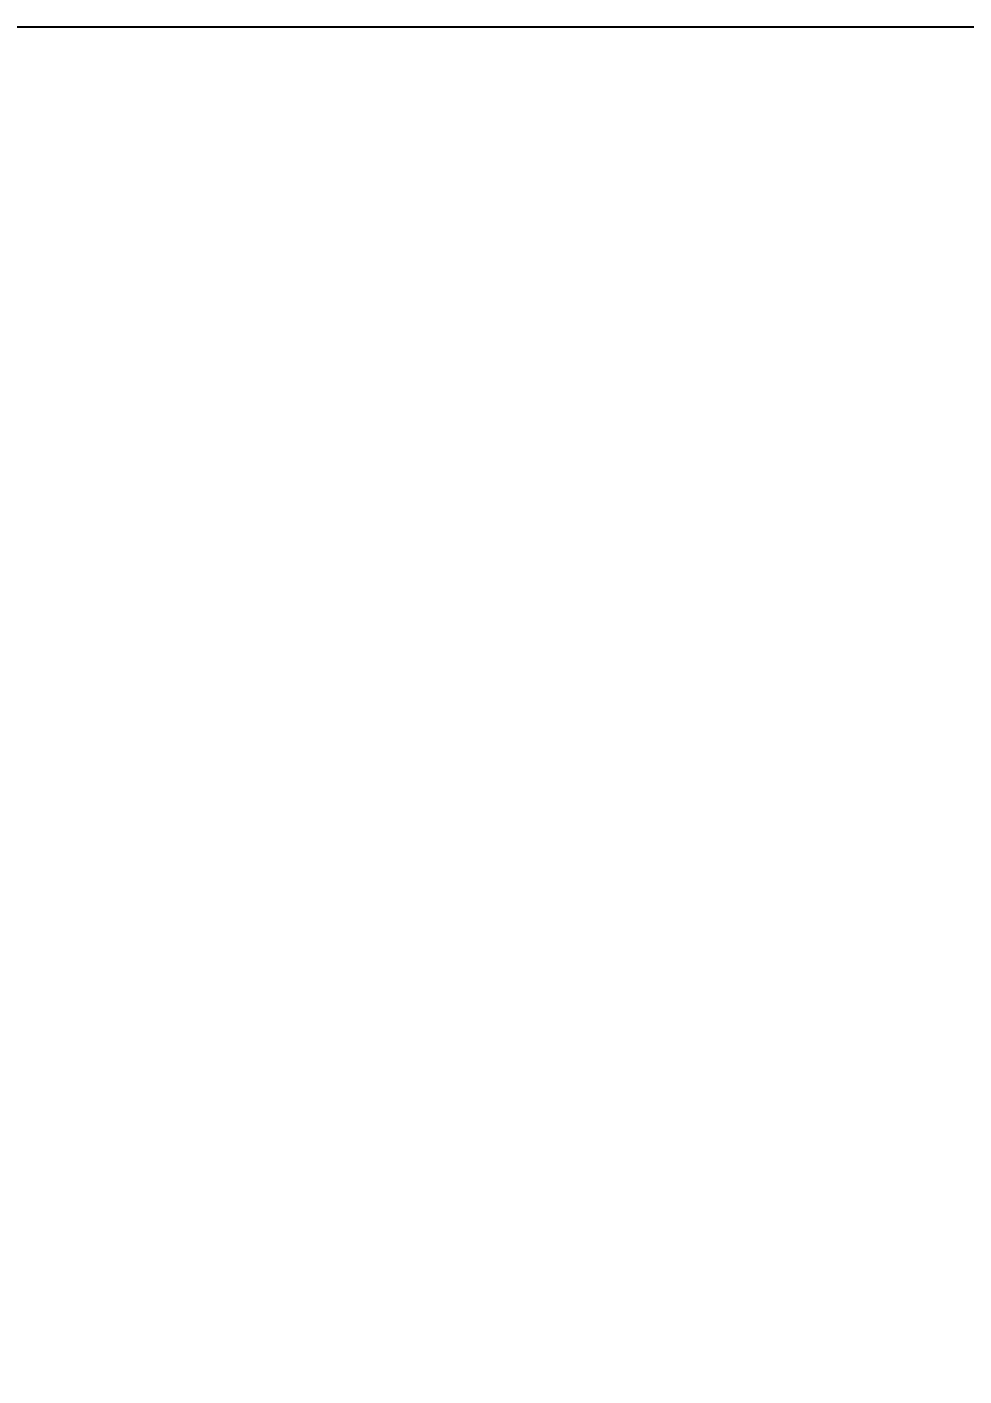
# Model space of a CAD drawing. Header units: millimetres. Extents: x -330955 to 144729, y -76510 to 25340.
# Drawn here: x 98388 to 107233, y -36528 to -23805 of the extents above; entities that cross this region are included whole.
import ezdxf
from ezdxf.enums import TextEntityAlignment as Align

# ---------------------------------------------------------------- set-up
doc = ezdxf.new("R2010")
doc.units = ezdxf.units.MM
doc.header["$LTSCALE"] = 20
doc.set_wipeout_variables(frame=1)
for name, pattern in [('ADSK_Пунктирная_п1', [0.53, 0, -0.53]), ('CENTER2', [28.575, 19.05, -3.175, 3.175, -3.175]), ('XKITLINE00', [0]), ('XKITLINE02', [4, 2, -2])]:
    doc.linetypes.add(name, pattern=pattern)
doc.layers.get('0').update_dxf_attribs({"lineweight": 0})
doc.layers.get('Defpoints').update_dxf_attribs({"color": 4})
for name, color, linetype, lineweight in [('A-WALL', 5, 'Continuous', 13), ('FP-XX-МАРКИ ПОМЕЩЕНИЙ', 250, 'Continuous', 25), ('Part', 5, 'Continuous', 0), ('S-WALL-PATT', 7, 'Continuous', 0), ('Воздуховоды', 7, 'Continuous', 18), ('Выноски', 7, 'Continuous', 15), ('Марки помещений', 7, 'Continuous', 20), ('Обобщенные модели', 7, 'Continuous', 18), ('Оси', 7, 'CENTER2', 9), ('Стены', 7, 'Continuous', 18), ('Стены ГКЛ (графика)', 7, 'Continuous', 25), ('Стены штриховка', 7, 'Continuous', 9), ('Типовые аннотации', 7, 'Continuous', 18)]:
    doc.layers.add(name, color=color, linetype=linetype, lineweight=lineweight)
doc.layers.add('Линии', color=7, linetype='Continuous', lineweight=9, true_color=0x00a600)
doc.styles.add('PDF ISOCPEUR', font='isocpeur.ttf')
pattern_1 = [(0, (12, 6), (3, 300), [3, -300]), (10, (108, 12), (-49.14, 295.96), [3, -300]), (20, (54, 78), (-99.79, 282.93), [3, -300]), (30, (120, 126), (-147.4, 261.3), [3, -300]), (40, (42, 144), (-190.54, 231.74), [3, -300]), (50, (66, 216), (-227.88, 195.13), [3, -300]), (60, (24, 270), (-258.3, 152.6), [3, -300]), (70, (120, 264), (-280.88, 105.43), [3, -300]), (80, (192, 276), (-294.92, 55.05), [3, -300]), (90, (228, 204), (-300, 3), [3, -300]), (100, (288, 198), (-295.96, -49.14), [3, -300]), (110, (288, 90), (-282.93, -99.8), [3, -300]), (120, (234, 54), (-261.3, -147.4), [3, -300]), (130, (150, 72), (-231.74, -190.54), [3, -300]), (140, (204, 126), (-195.13, -227.88), [3, -300]), (150, (150, 180), (-152.6, -258.3), [3, -300]), (160, (276, 12), (-105.43, -280.88), [3, -300])]

# ---------------------------------------------------------------- blocks, each defined once
blk = doc.blocks.new('Колонна К2')
at = {"layer": 'Part', "linetype": 'XKITLINE00', "lineweight": 0}
for p, q in [((-105, 146), (-105, 147)), ((-105, -141), (-105, 146)), ((-102, 147), (-102, 146)), ((-102, -141), (-102, 146)), ((-102, -143), (-102, 144)), ((-102, 144), (-102, 144)), ((-100, -144), (-100, 144)), ((-100, 144), (-100, 144)), ((-99, 152), (-98, 152)), ((-98, 150), (-99, 150)), ((-98, 152), (-18, 152)), ((-98, 150), (-18, 150)), ((-97, 150), (-96, 150)), ((-96, 148), (-97, 147)), ((-96, 150), (-23, 150)), ((-96, 148), (-23, 148)), ((-23, 150), (-22, 150)), ((-22, 147), (-23, 148)), ((-19, 120), (-19, 144)), ((-19, 144), (-19, 144)), ((-18, 152), (-17, 152)), ((-17, 150), (-18, 150)), ((-17, 144), (-16, 144)), ((-16, 120), (-16, 144)), ((-14, 146), (-14, 147)), ((-14, 122), (-14, 146)), ((-11, 147), (-11, 146)), ((-11, 146), (-11, 122)), ((11, 146), (11, 147)), ((11, 122), (11, 146)), ((14, 147), (14, 146)), ((14, 146), (14, 122)), ((16, 120), (16, 144)), ((16, 144), (17, 144)), ((17, 152), (18, 152)), ((18, 150), (17, 150)), ((18, 152), (98, 152)), ((18, 150), (98, 150)), ((19, 120), (19, 144)), ((19, 144), (19, 144)), ((22, 150), (23, 150)), ((23, 148), (22, 147)), ((23, 150), (96, 150)), ((23, 148), (96, 148)), ((96, 150), (97, 150)), ((97, 147), (96, 148)), ((98, 152), (99, 152)), ((99, 150), (98, 150)), ((100, -144), (100, 144)), ((100, 144), (100, 144)), ((102, 146), (102, 147)), ((102, -141), (102, 146)), ((102, -143), (102, 144)), ((102, 144), (102, 144)), ((105, 147), (105, 146)), ((105, -141), (105, 146)), ((-19, 120), (-16, 120)), ((-11, 122), (-14, 122)), ((14, 122), (11, 122)), ((19, 120), (16, 120)), ((-194, -144), (-194, -120)), ((-194, -120), (-192, -120)), ((-192, -120), (-192, -143)), ((-188, -118), (-186, -118)), ((-188, -141), (-188, -118)), ((-186, -118), (-186, -141)), ((-100, -144), (-100, -90)), ((-100, -90), (-98, -90)), ((-98, -90), (-97, -144)), ((98, -90), (97, -144)), ((100, -90), (98, -90)), ((100, -144), (100, -90)), ((188, -118), (186, -118)), ((186, -118), (186, -141)), ((188, -141), (188, -118)), ((192, -120), (192, -120)), ((192, -120), (192, -120)), ((192, -143), (192, -120)), ((192, -120), (194, -120)), ((194, -144), (194, -120)), ((-194, -144), (-194, -144)), ((-192, -143), (-191, -144)), ((-188, -142), (-188, -141)), ((-188, -147), (-187, -148)), ((-188, -150), (-106, -150)), ((-188, -150), (-188, -150)), ((-187, -148), (-107, -148)), ((-186, -141), (-186, -142)), ((-183, -145), (-182, -145)), ((-182, -148), (-183, -147)), ((-182, -145), (-109, -145)), ((-182, -148), (-109, -148)), ((-109, -145), (-108, -145)), ((-108, -147), (-109, -148)), ((-107, -148), (-106, -147)), ((-106, -150), (-106, -150)), ((-105, -142), (-105, -141)), ((-102, -141), (-103, -142)), ((-103, -144), (-102, -143)), ((-100, -144), (-100, -144)), ((-98, -143), (-97, -144)), ((-94, -147), (94, -147)), ((-94, -150), (94, -150)), ((98, -143), (97, -144)), ((100, -144), (100, -144)), ((100, -144), (100, -144)), ((103, -142), (102, -141)), ((102, -143), (103, -144)), ((105, -141), (105, -142)), ((106, -147), (107, -148)), ((106, -150), (188, -150)), ((106, -150), (106, -150)), ((107, -148), (187, -148)), ((108, -145), (109, -145)), ((109, -148), (108, -147)), ((109, -145), (182, -145)), ((109, -148), (182, -148)), ((182, -145), (183, -145)), ((183, -147), (182, -148)), ((186, -142), (186, -141)), ((187, -148), (188, -147)), ((188, -141), (188, -142)), ((188, -150), (188, -150)), ((191, -144), (192, -143)), ((194, -144), (194, -144))]:
    blk.add_line(p, q, dxfattribs=at)
at = {"layer": 'Part', "linetype": 'XKITLINE02', "lineweight": 0}
for p, q in [((-100, -140), (-100, 140)), ((100, -140), (100, 140))]:
    blk.add_line(p, q, dxfattribs=at)
at = {"layer": 'Part', "linetype": 'XKITLINE00', "lineweight": 0}
blk.add_lwpolyline([(-75, 152), (-75, 154), (75, 154), (75, 152), (-75, 152)], dxfattribs=at)
for centre, radius, start, end in [((-98, 146), 6.5, 98.1818, 171.8182), ((-96, 144), 6.51, 98.1818, 171.8182), ((-98, 146), 3.99, 98.1818, 171.8182), ((-96, 144), 4, 98.1818, 171.8182), ((-23, 144), 6.51, 8.1818, 81.8182), ((-23, 144), 4, 8.1818, 81.8182), ((-18, 146), 6.5, 8.1818, 81.8182), ((-18, 146), 3.99, 8.1818, 81.8182), ((18, 146), 6.5, 98.1818, 171.8182), ((18, 146), 3.99, 98.1818, 171.8182), ((23, 144), 6.51, 98.1818, 171.8182), ((23, 144), 4, 98.1818, 171.8182), ((96, 144), 6.51, 8.1818, 81.8182), ((96, 144), 4, 8.1818, 81.8182), ((98, 146), 6.5, 8.1818, 81.8182), ((98, 146), 3.99, 8.1818, 81.8182), ((-188, -144), 6.5, 188.1818, 261.8182), ((-188, -144), 3.99, 188.1818, 261.8182), ((-182, -141), 6.51, 188.1818, 261.8182), ((-182, -141), 4, 188.1818, 261.8182), ((-109, -141), 6.51, 278.1818, 351.8182), ((-109, -141), 4, 278.1818, 351.8182), ((-106, -144), 6.5, 278.1818, 351.8182), ((-106, -144), 3.99, 278.1818, 351.8182), ((-94, -144), 6.5, 188.1818, 261.8182), ((-94, -144), 3.99, 188.1818, 261.8182), ((94, -144), 6.5, 278.1818, 351.8182), ((94, -144), 3.99, 278.1818, 351.8182), ((106, -144), 6.5, 188.1818, 261.8182), ((109, -141), 6.51, 188.1818, 261.8182), ((106, -144), 3.99, 188.1818, 261.8182), ((109, -141), 4, 188.1818, 261.8182), ((182, -141), 6.51, 278.1818, 351.8182), ((182, -141), 4, 278.1818, 351.8182), ((188, -144), 6.5, 278.1818, 351.8182), ((188, -144), 3.99, 278.1818, 351.8182)]:
    blk.add_arc(centre, radius, start, end, dxfattribs=at)
blk = doc.blocks.new('*U243')
at = {"layer": 'S-WALL-PATT', "lineweight": 0, "true_color": 0x636466}
h = blk.add_hatch(dxfattribs=at)
h.set_pattern_fill('ANSI37', color=251, scale=20)
h.paths.add_polyline_path([(-150, 0), (0, 0), (0, 6350), (-150, 6350)])
at = {"color": 0}
blk.add_lwpolyline([(-150, 0), (0, 0), (0, 6350), (-150, 6350)], close=True, dxfattribs=at)
blk = doc.blocks.new('*U244')
at = {"layer": 'S-WALL-PATT', "lineweight": 0, "true_color": 0x636466}
h = blk.add_hatch(dxfattribs=at)
h.set_pattern_fill('ANSI37', color=251, scale=20)
h.paths.add_polyline_path([(-150, 0), (0, 0), (0, 5980), (-150, 5980)])
at = {"color": 0}
blk.add_lwpolyline([(-150, 0), (0, 0), (0, 5980), (-150, 5980)], close=True, dxfattribs=at)
blk = doc.blocks.new('*U1133')
at = {"layer": 'A-WALL', "linetype": 'Continuous', "lineweight": 18}
h = blk.add_hatch(dxfattribs=at)
h.set_pattern_fill('GENERAL_TEXTURE', color=30, scale=300, style=0, pattern_type=2)
h.set_pattern_definition(pattern_1)
h.paths.add_polyline_path([(12, 0), (12, -12), (531, -12), (531, 0)], flags=0)
at = {"layer": 'A-WALL', "color": 30, "linetype": 'Continuous'}
blk.add_line((1, -1), (347, -1), dxfattribs=at)
at = {"layer": 'A-WALL', "color": 11, "linetype": 'Continuous'}
for p, q in [((1, -14), (334, -14)), ((1, -26), (322, -26))]:
    blk.add_line(p, q, dxfattribs=at)
at = {"layer": 'A-WALL', "color": 8, "linetype": 'Continuous', "lineweight": 0}
blk.add_line((1, -76), (272, -76), dxfattribs=at)
for points in [[(1, -1), (1, -76)], [(272, -76), (347, -1)]]:
    blk.add_lwpolyline(points, dxfattribs=at)
blk = doc.blocks.new('*U1132')
at = {"layer": 'A-WALL', "linetype": 'Continuous', "lineweight": 18}
h = blk.add_hatch(dxfattribs=at)
h.set_pattern_fill('GENERAL_TEXTURE', color=30, scale=300, style=0, pattern_type=2)
h.set_pattern_definition(pattern_1)
h.paths.add_polyline_path([(12, 0), (12, -12), (531, -12), (531, 0)], flags=0)
at = {"layer": 'A-WALL', "color": 30}
blk.add_line((1, -1), (286, -1), dxfattribs=at)
at = {"layer": 'A-WALL', "color": 11}
for p, q in [((13, -14), (299, -14)), ((26, -26), (311, -26))]:
    blk.add_line(p, q, dxfattribs=at)
at = {"layer": 'A-WALL', "color": 8, "linetype": 'Continuous', "lineweight": 0}
blk.add_line((76, -76), (361, -76), dxfattribs=at)
for points in [[(76, -76), (1, -1)], [(361, -76), (286, -1)]]:
    blk.add_lwpolyline(points, dxfattribs=at)
blk = doc.blocks.new('*U1134')
at = {"layer": 'A-WALL', "linetype": 'Continuous', "lineweight": 18}
h = blk.add_hatch(dxfattribs=at)
h.set_pattern_fill('GENERAL_TEXTURE', color=30, scale=300, style=0, pattern_type=2)
h.set_pattern_definition(pattern_1)
h.paths.add_polyline_path([(12, 0), (12, -12), (531, -12), (531, 0)], flags=0)
at = {"layer": 'A-WALL', "color": 30, "linetype": 'Continuous'}
blk.add_line((1, -1), (2640, -1), dxfattribs=at)
at = {"layer": 'A-WALL', "color": 11, "linetype": 'Continuous'}
for p, q in [((1, -14), (2652, -14)), ((1, -26), (2665, -26))]:
    blk.add_line(p, q, dxfattribs=at)
at = {"layer": 'A-WALL', "color": 8, "linetype": 'Continuous', "lineweight": 0}
blk.add_line((1, -76), (2715, -76), dxfattribs=at)
for points in [[(1, -1), (1, -76)], [(2715, -76), (2640, -1)]]:
    blk.add_lwpolyline(points, dxfattribs=at)
blk = doc.blocks.new('*U1135')
at = {"layer": 'A-WALL', "linetype": 'Continuous', "lineweight": 18}
h = blk.add_hatch(dxfattribs=at)
h.set_pattern_fill('GENERAL_TEXTURE', color=30, scale=300, style=0, pattern_type=2)
h.set_pattern_definition(pattern_1)
h.paths.add_polyline_path([(12, 0), (12, -12), (531, -12), (531, 0)], flags=0)
at = {"layer": 'A-WALL', "color": 30, "linetype": 'Continuous'}
blk.add_line((1, -1), (996, -1), dxfattribs=at)
at = {"layer": 'A-WALL', "color": 11, "linetype": 'Continuous'}
for p, q in [((1, -14), (983, -14)), ((1, -26), (971, -26))]:
    blk.add_line(p, q, dxfattribs=at)
at = {"layer": 'A-WALL', "color": 8, "linetype": 'Continuous', "lineweight": 0}
blk.add_line((1, -76), (921, -76), dxfattribs=at)
for points in [[(1, -1), (1, -76)], [(921, -76), (996, -1)]]:
    blk.add_lwpolyline(points, dxfattribs=at)
blk = doc.blocks.new('*U1136')
at = {"layer": 'A-WALL', "linetype": 'Continuous', "lineweight": 18}
h = blk.add_hatch(dxfattribs=at)
h.set_pattern_fill('GENERAL_TEXTURE', color=30, scale=300, style=0, pattern_type=2)
h.set_pattern_definition(pattern_1)
h.paths.add_polyline_path([(12, 0), (12, -12), (531, -12), (531, 0)], flags=0)
at = {"layer": 'A-WALL', "color": 30, "linetype": 'Continuous'}
blk.add_line((1, -1), (413, -1), dxfattribs=at)
at = {"layer": 'A-WALL', "color": 11, "linetype": 'Continuous'}
for p, q in [((1, -14), (400, -14)), ((1, -26), (388, -26))]:
    blk.add_line(p, q, dxfattribs=at)
at = {"layer": 'A-WALL', "color": 8, "linetype": 'Continuous', "lineweight": 0}
blk.add_line((1, -76), (338, -76), dxfattribs=at)
for points in [[(1, -1), (1, -76)], [(338, -76), (413, -1)]]:
    blk.add_lwpolyline(points, dxfattribs=at)
blk = doc.blocks.new('*U1138')
at = {"layer": 'A-WALL', "linetype": 'Continuous', "lineweight": 18}
h = blk.add_hatch(dxfattribs=at)
h.set_pattern_fill('GENERAL_TEXTURE', color=30, scale=300, style=0, pattern_type=2)
h.set_pattern_definition(pattern_1)
h.paths.add_polyline_path([(12, 0), (12, -12), (531, -12), (531, 0)], flags=0)
at = {"layer": 'A-WALL', "color": 30, "linetype": 'Continuous'}
blk.add_line((1, -1), (2714, -1), dxfattribs=at)
at = {"layer": 'A-WALL', "color": 11, "linetype": 'Continuous'}
for p, q in [((1, -14), (2726, -14)), ((1, -26), (2739, -26))]:
    blk.add_line(p, q, dxfattribs=at)
at = {"layer": 'A-WALL', "color": 8, "linetype": 'Continuous', "lineweight": 0}
blk.add_line((1, -76), (2789, -76), dxfattribs=at)
for points in [[(1, -1), (1, -76)], [(2789, -76), (2714, -1)]]:
    blk.add_lwpolyline(points, dxfattribs=at)
blk = doc.blocks.new('*U1144')
at = {"layer": 'A-WALL', "linetype": 'Continuous', "lineweight": 18}
h = blk.add_hatch(dxfattribs=at)
h.set_pattern_fill('GENERAL_TEXTURE', color=30, scale=300, style=0, pattern_type=2)
h.set_pattern_definition(pattern_1)
h.paths.add_polyline_path([(12, 0), (12, -12), (531, -12), (531, 0)], flags=0)
at = {"layer": 'A-WALL', "color": 30, "linetype": 'Continuous'}
blk.add_line((1, -1), (401, -1), dxfattribs=at)
at = {"layer": 'A-WALL', "color": 11, "linetype": 'Continuous'}
for p, q in [((13, -14), (388, -14)), ((26, -26), (376, -26))]:
    blk.add_line(p, q, dxfattribs=at)
at = {"layer": 'A-WALL', "color": 8, "linetype": 'Continuous', "lineweight": 0}
blk.add_line((76, -76), (326, -76), dxfattribs=at)
for points in [[(76, -76), (1, -1)], [(326, -76), (401, -1)]]:
    blk.add_lwpolyline(points, dxfattribs=at)
blk = doc.blocks.new('*U1143')
at = {"layer": 'A-WALL', "linetype": 'Continuous', "lineweight": 18}
h = blk.add_hatch(dxfattribs=at)
h.set_pattern_fill('GENERAL_TEXTURE', color=30, scale=300, style=0, pattern_type=2)
h.set_pattern_definition(pattern_1)
h.paths.add_polyline_path([(12, 0), (12, -12), (531, -12), (531, 0)], flags=0)
at = {"layer": 'A-WALL', "color": 30, "linetype": 'Continuous'}
blk.add_line((1, -1), (451, -1), dxfattribs=at)
at = {"layer": 'A-WALL', "color": 11, "linetype": 'Continuous'}
for p, q in [((1, -14), (438, -14)), ((1, -26), (426, -26))]:
    blk.add_line(p, q, dxfattribs=at)
at = {"layer": 'A-WALL', "color": 8, "linetype": 'Continuous', "lineweight": 0}
blk.add_line((1, -76), (376, -76), dxfattribs=at)
for points in [[(1, -1), (1, -76)], [(376, -76), (451, -1)]]:
    blk.add_lwpolyline(points, dxfattribs=at)
blk = doc.blocks.new('Марка_помещения')
at = {"layer": 'Типовые аннотации', "lineweight": 9}
for p, q in [((-294, 183), (306, 183)), ((-394, -117), (-394, 83)), ((406, 83), (406, -117)), ((306, -217), (-294, -217))]:
    blk.add_line(p, q, dxfattribs=at)
for centre, start, end in [((-294, 83), 90, 180), ((306, 83), 360, 90), ((-294, -117), 180, 270), ((306, -117), 270, 0)]:
    blk.add_arc(centre, 100, start, end, dxfattribs=at)
at = {"layer": 'Типовые аннотации', "style": 'PDF ISOCPEUR'}
blk.add_attdef('№', text='', height=250, dxfattribs=at).set_placement((28, -16), align=Align.MIDDLE_CENTER)
blk = doc.blocks.new('ADSK_ВрезкаВоздуховода_Прямоугольная - Стандарт-5830345-План на отм_ _3_900')
at = {"layer": 'Воздуховоды', "color": 5, "true_color": 0x0000ff}
for p, q in [((-100265, 19836), (-100265, 19686)), ((-100115, 19836), (-100265, 19836)), ((-100115, 19836), (-100265, 19836)), ((-100265, 19836), (-100265, 19836)), ((-100265, 19836), (-100265, 19686)), ((-100115, 19686), (-100115, 19836)), ((-100115, 19686), (-100115, 19836)), ((-100115, 19836), (-100115, 19836)), ((-100265, 19686), (-100115, 19686)), ((-100265, 19686), (-100115, 19686)), ((-100265, 19686), (-100265, 19686)), ((-100115, 19686), (-100115, 19686))]:
    blk.add_line(p, q, dxfattribs=at)
blk = doc.blocks.new('ВЕЗА_КПУ-1Н_КП_О_ЭП_ЭП1 - КПУ-1Н-О-Н-2_ф-МВ230-СН-0-0-0-0-0-0-5828339-План на отм_ _3_900')
at = {"layer": 'Воздуховоды', "color": 1, "lineweight": 18, "true_color": 0xff0000}
for p, q in [((-102640, 16381), (-102900, 16381)), ((-102900, 16381), (-102900, 16121)), ((-102900, 16121), (-102900, 16381)), ((-102900, 16381), (-102640, 16381)), ((-102900, 16381), (-102900, 16381)), ((-102640, 16381), (-102900, 16381)), ((-102900, 16381), (-102900, 16121)), ((-102900, 16121), (-102900, 16381)), ((-102900, 16381), (-102640, 16381)), ((-102900, 16381), (-102900, 16381)), ((-102658, 16363), (-102882, 16363)), ((-102882, 16363), (-102882, 16139)), ((-102882, 16139), (-102882, 16363)), ((-102882, 16363), (-102658, 16363)), ((-102882, 16363), (-102882, 16363)), ((-102870, 16151), (-102870, 16351)), ((-102870, 16351), (-102670, 16351)), ((-102670, 16351), (-102870, 16351)), ((-102870, 16351), (-102870, 16151)), ((-102870, 16351), (-102870, 16351)), ((-102870, 16151), (-102870, 16351)), ((-102870, 16351), (-102670, 16351)), ((-102670, 16351), (-102870, 16351)), ((-102870, 16351), (-102870, 16151)), ((-102870, 16351), (-102870, 16351)), ((-102870, 16151), (-102870, 16351)), ((-102870, 16351), (-102670, 16351)), ((-102670, 16351), (-102870, 16351)), ((-102870, 16351), (-102870, 16151)), ((-102870, 16351), (-102870, 16351)), ((-102870, 16351), (-102870, 16151)), ((-102670, 16351), (-102870, 16351)), ((-102870, 16151), (-102870, 16351)), ((-102870, 16351), (-102670, 16351)), ((-102870, 16351), (-102870, 16351)), ((-102858, 16339), (-102858, 16163)), ((-102858, 16339), (-102682, 16339)), ((-102858, 16339), (-102858, 16339)), ((-102858, 16339), (-102682, 16339)), ((-102858, 16163), (-102858, 16339)), ((-102682, 16163), (-102682, 16339)), ((-102682, 16339), (-102682, 16339)), ((-102682, 16339), (-102682, 16163)), ((-102670, 16351), (-102670, 16151)), ((-102670, 16151), (-102670, 16351)), ((-102670, 16351), (-102670, 16351)), ((-102670, 16351), (-102670, 16151)), ((-102670, 16151), (-102670, 16351)), ((-102670, 16351), (-102670, 16351)), ((-102670, 16351), (-102670, 16151)), ((-102670, 16151), (-102670, 16351)), ((-102670, 16351), (-102670, 16351)), ((-102670, 16151), (-102670, 16351)), ((-102670, 16351), (-102670, 16351)), ((-102670, 16351), (-102670, 16151)), ((-102658, 16139), (-102658, 16363)), ((-102658, 16363), (-102658, 16139)), ((-102658, 16363), (-102658, 16363)), ((-102640, 16121), (-102640, 16381)), ((-102640, 16381), (-102640, 16121)), ((-102640, 16381), (-102640, 16381)), ((-102640, 16121), (-102640, 16381)), ((-102640, 16381), (-102640, 16121)), ((-102640, 16381), (-102640, 16381)), ((-102858, 16163), (-102858, 16163)), ((-102858, 16163), (-102682, 16163)), ((-102682, 16163), (-102858, 16163)), ((-102682, 16163), (-102682, 16163)), ((-102900, 16121), (-102640, 16121)), ((-102640, 16121), (-102900, 16121)), ((-102900, 16121), (-102900, 16121)), ((-102900, 16121), (-102640, 16121)), ((-102640, 16121), (-102900, 16121)), ((-102900, 16121), (-102900, 16121)), ((-102882, 16139), (-102658, 16139)), ((-102658, 16139), (-102882, 16139)), ((-102882, 16139), (-102882, 16139)), ((-102670, 16151), (-102870, 16151)), ((-102870, 16151), (-102670, 16151)), ((-102870, 16151), (-102870, 16151)), ((-102670, 16151), (-102870, 16151)), ((-102870, 16151), (-102670, 16151)), ((-102870, 16151), (-102870, 16151)), ((-102670, 16151), (-102870, 16151)), ((-102870, 16151), (-102670, 16151)), ((-102870, 16151), (-102870, 16151)), ((-102870, 16151), (-102870, 16151)), ((-102870, 16151), (-102670, 16151)), ((-102670, 16151), (-102870, 16151)), ((-102670, 16151), (-102670, 16151)), ((-102670, 16151), (-102670, 16151)), ((-102670, 16151), (-102670, 16151)), ((-102670, 16151), (-102670, 16151)), ((-102658, 16139), (-102658, 16139)), ((-102640, 16121), (-102640, 16121)), ((-102640, 16121), (-102640, 16121))]:
    blk.add_line(p, q, dxfattribs=at)
blk = doc.blocks.new('ADSK_ВрезкаВоздуховода_Прямоугольная - Стандарт-5872205-План на отм_ _ 0_000')
at = {"layer": 'Воздуховоды', "color": 6, "true_color": 0xff00ff}
for p, q in [((-104065, 16151), (-104065, 16131)), ((-104065, 16131), (-103265, 16131)), ((-103265, 16131), (-103265, 16151))]:
    blk.add_line(p, q, dxfattribs=at)
blk = doc.blocks.new('ВЕЗА_КПУ-1Н_СП_ЭП230_З_Д - КПУ-1Н-З-Н-1_ф-МВ230-0-РОН110-0-0-0-5767605-План на отм_ _ 0_000')
at = {"layer": 'Воздуховоды', "color": 6, "lineweight": 18, "true_color": 0xff00ff}
for p, q in [((-450, 3), (-400, 3)), ((-450, 3), (-450, 1)), ((-450, 1), (450, 1)), ((-450, 1), (-450, 0)), ((-400, 3), (400, 3)), ((-400, 3), (-400, 1)), ((400, 1), (-400, 1)), ((400, 3), (450, 3)), ((400, 1), (400, 3)), ((450, 3), (450, 1)), ((450, 1), (450, 0)), ((450, 0), (-450, 0)), ((-403, -198), (-403, 0)), ((-403, -198), (-403, 0)), ((403, 0), (403, -198)), ((403, 0), (403, -198)), ((403, -198), (-403, -198)), ((403, -198), (-403, -198)), ((-212, -198), (-212, -250)), ((-187, -198), (-187, -250)), ((188, -198), (188, -250)), ((213, -198), (213, -250))]:
    blk.add_line(p, q, dxfattribs=at)
at = {"layer": 'Линии', "color": 6, "linetype": 'ADSK_Пунктирная_п1', "true_color": 0xff00ff}
for p, q in [((-212, -250), (-212, -368)), ((-187, -250), (-187, -368)), ((188, -250), (188, -368)), ((213, -250), (213, -368)), ((-187, -368), (-212, -368)), ((213, -368), (188, -368))]:
    blk.add_line(p, q, dxfattribs=at)
blk = doc.blocks.new('ADSK_ЗаглушкаВоздуховода_Прямоугольный - Стандартное-5872204-План на отм_ _ 0_000')
at = {"layer": 'Линии', "color": 6, "linetype": 'ADSK_Пунктирная_п1', "true_color": 0xff00ff}
for p, q in [((-103265, 16951), (-104065, 16951)), ((-104065, 16951), (-104065, 16151)), ((-103265, 16151), (-103265, 16951)), ((-104065, 16151), (-103265, 16151))]:
    blk.add_line(p, q, dxfattribs=at)
blk = doc.blocks.new('*U269')
at = {"lineweight": 50}
for points in [[(150, 0), (-62, 212)], [(-150, 0), (150, 0), (150, -25), (-150, -25), (-150, 0)]]:
    blk.add_lwpolyline(points, dxfattribs=at)
blk.add_wipeout([(-150, 0), (150, 0), (150, -25), (-150, -25)])
blk = doc.blocks.new('*U1192')
at = {"layer": 'A-WALL', "linetype": 'Continuous', "lineweight": 18}
h = blk.add_hatch(dxfattribs=at)
h.set_pattern_fill('GENERAL_TEXTURE', color=30, scale=300, style=0, pattern_type=2)
h.set_pattern_definition(pattern_1)
h.paths.add_polyline_path([(12, 0), (12, -12), (531, -12), (531, 0)], flags=0)
at = {"layer": 'A-WALL', "color": 8, "linetype": 'Continuous', "lineweight": 0}
blk.add_line((-87, -76), (3717, -76), dxfattribs=at)
at = {"layer": 'A-WALL', "color": 11, "linetype": 'Continuous'}
for p, q in [((-37, -26), (3667, -26)), ((-25, -14), (3654, -14))]:
    blk.add_line(p, q, dxfattribs=at)
at = {"layer": 'A-WALL', "color": 30, "linetype": 'Continuous'}
blk.add_line((-12, -1), (3642, -1), dxfattribs=at)
at = {"layer": 'A-WALL', "color": 8, "linetype": 'Continuous', "lineweight": 0}
for points in [[(-87, -76), (-12, -1)], [(3717, -76), (3642, -1)]]:
    blk.add_lwpolyline(points, dxfattribs=at)
blk = doc.blocks.new('*U1190')
at = {"layer": 'A-WALL', "linetype": 'Continuous', "lineweight": 18}
h = blk.add_hatch(dxfattribs=at)
h.set_pattern_fill('GENERAL_TEXTURE', color=30, scale=300, style=0, pattern_type=2)
h.set_pattern_definition(pattern_1)
h.paths.add_polyline_path([(12, 0), (12, -12), (531, -12), (531, 0)], flags=0)
at = {"layer": 'A-WALL', "color": 30, "linetype": 'Continuous'}
blk.add_line((1, -1), (227, -1), dxfattribs=at)
at = {"layer": 'A-WALL', "color": 11, "linetype": 'Continuous'}
for p, q in [((1, -14), (214, -14)), ((1, -26), (202, -26))]:
    blk.add_line(p, q, dxfattribs=at)
at = {"layer": 'A-WALL', "color": 8, "linetype": 'Continuous', "lineweight": 0}
blk.add_line((1, -76), (152, -76), dxfattribs=at)
for points in [[(1, -1), (1, -76)], [(152, -76), (227, -1)]]:
    blk.add_lwpolyline(points, dxfattribs=at)
blk = doc.blocks.new('*U1191')
at = {"layer": 'A-WALL', "linetype": 'Continuous', "lineweight": 18}
h = blk.add_hatch(dxfattribs=at)
h.set_pattern_fill('GENERAL_TEXTURE', color=30, scale=300, style=0, pattern_type=2)
h.set_pattern_definition(pattern_1)
h.paths.add_polyline_path([(12, 0), (12, -12), (531, -12), (531, 0)], flags=0)
at = {"layer": 'A-WALL', "color": 30}
blk.add_line((1, -1), (2029, -1), dxfattribs=at)
at = {"layer": 'A-WALL', "color": 11}
for p, q in [((13, -14), (2041, -14)), ((26, -26), (2054, -26))]:
    blk.add_line(p, q, dxfattribs=at)
at = {"layer": 'A-WALL', "color": 8, "linetype": 'Continuous', "lineweight": 0}
blk.add_line((76, -76), (2104, -76), dxfattribs=at)
for points in [[(76, -76), (1, -1)], [(2104, -76), (2029, -1)]]:
    blk.add_lwpolyline(points, dxfattribs=at)
blk = doc.blocks.new('*U1193')
at = {"layer": 'A-WALL', "linetype": 'Continuous', "lineweight": 18}
h = blk.add_hatch(dxfattribs=at)
h.set_pattern_fill('GENERAL_TEXTURE', color=30, scale=300, style=0, pattern_type=2)
h.set_pattern_definition(pattern_1)
h.paths.add_polyline_path([(12, 0), (12, -12), (531, -12), (531, 0)], flags=0)
at = {"layer": 'A-WALL', "color": 30, "linetype": 'Continuous'}
blk.add_line((1, -1), (658, -1), dxfattribs=at)
at = {"layer": 'A-WALL', "color": 11, "linetype": 'Continuous'}
for p, q in [((1, -14), (646, -14)), ((1, -26), (633, -26))]:
    blk.add_line(p, q, dxfattribs=at)
at = {"layer": 'A-WALL', "color": 8, "linetype": 'Continuous', "lineweight": 0}
blk.add_line((1, -76), (583, -76), dxfattribs=at)
for points in [[(1, -1), (1, -76)], [(583, -76), (658, -1)]]:
    blk.add_lwpolyline(points, dxfattribs=at)
blk = doc.blocks.new('*U1194')
at = {"layer": 'A-WALL', "linetype": 'Continuous', "lineweight": 18}
h = blk.add_hatch(dxfattribs=at)
h.set_pattern_fill('GENERAL_TEXTURE', color=30, scale=300, style=0, pattern_type=2)
h.set_pattern_definition(pattern_1)
h.paths.add_polyline_path([(12, 0), (12, -12), (531, -12), (531, 0)], flags=0)
at = {"layer": 'A-WALL', "color": 30, "linetype": 'Continuous'}
blk.add_line((1, -1), (904, -1), dxfattribs=at)
at = {"layer": 'A-WALL', "color": 11, "linetype": 'Continuous'}
for p, q in [((1, -14), (891, -14)), ((1, -26), (879, -26))]:
    blk.add_line(p, q, dxfattribs=at)
at = {"layer": 'A-WALL', "color": 8, "linetype": 'Continuous', "lineweight": 0}
blk.add_line((1, -76), (829, -76), dxfattribs=at)
for points in [[(1, -1), (1, -76)], [(829, -76), (904, -1)]]:
    blk.add_lwpolyline(points, dxfattribs=at)
blk = doc.blocks.new('*U270')
at = {"lineweight": 50}
for points in [[(200, 0), (-83, 283)], [(-200, 0), (200, 0), (200, -25), (-200, -25), (-200, 0)]]:
    blk.add_lwpolyline(points, dxfattribs=at)
blk.add_wipeout([(-200, 0), (200, 0), (200, -25), (-200, -25)])
blk = doc.blocks.new('*U1195')
at = {"layer": 'A-WALL', "linetype": 'Continuous', "lineweight": 18}
h = blk.add_hatch(dxfattribs=at)
h.set_pattern_fill('GENERAL_TEXTURE', color=30, scale=300, style=0, pattern_type=2)
h.set_pattern_definition(pattern_1)
h.paths.add_polyline_path([(12, 0), (12, -12), (531, -12), (531, 0)], flags=0)
at = {"layer": 'A-WALL', "color": 8, "linetype": 'Continuous', "lineweight": 0}
blk.add_line((-2603, -76), (2715, -76), dxfattribs=at)
at = {"layer": 'A-WALL', "color": 11, "linetype": 'Continuous'}
for p, q in [((-2553, -26), (2665, -26)), ((-2541, -14), (2652, -14))]:
    blk.add_line(p, q, dxfattribs=at)
at = {"layer": 'A-WALL', "color": 30, "linetype": 'Continuous'}
blk.add_line((-2528, -1), (2640, -1), dxfattribs=at)
at = {"layer": 'A-WALL', "color": 8, "linetype": 'Continuous', "lineweight": 0}
for points in [[(-2603, -76), (-2528, -1)], [(2715, -76), (2640, -1)]]:
    blk.add_lwpolyline(points, dxfattribs=at)
blk = doc.blocks.new('*U1196')
at = {"layer": 'A-WALL', "linetype": 'Continuous', "lineweight": 18}
h = blk.add_hatch(dxfattribs=at)
h.set_pattern_fill('GENERAL_TEXTURE', color=30, scale=300, style=0, pattern_type=2)
h.set_pattern_definition(pattern_1)
h.paths.add_polyline_path([(12, 0), (12, -12), (531, -12), (531, 0)], flags=0)
at = {"layer": 'A-WALL', "color": 8, "linetype": 'Continuous', "lineweight": 0}
blk.add_line((-1946, -76), (1858, -76), dxfattribs=at)
at = {"layer": 'A-WALL', "color": 11, "linetype": 'Continuous'}
for p, q in [((-1896, -26), (1808, -26)), ((-1883, -14), (1796, -14))]:
    blk.add_line(p, q, dxfattribs=at)
at = {"layer": 'A-WALL', "color": 30, "linetype": 'Continuous'}
blk.add_line((-1871, -1), (1783, -1), dxfattribs=at)
at = {"layer": 'A-WALL', "color": 8, "linetype": 'Continuous', "lineweight": 0}
for points in [[(-1946, -76), (-1871, -1)], [(1858, -76), (1783, -1)]]:
    blk.add_lwpolyline(points, dxfattribs=at)
blk = doc.blocks.new('*U1197')
at = {"layer": 'A-WALL', "linetype": 'Continuous', "lineweight": 18}
h = blk.add_hatch(dxfattribs=at)
h.set_pattern_fill('GENERAL_TEXTURE', color=30, scale=300, style=0, pattern_type=2)
h.set_pattern_definition(pattern_1)
h.paths.add_polyline_path([(12, 0), (12, -12), (531, -12), (531, 0)], flags=0)
at = {"layer": 'A-WALL', "color": 30}
blk.add_line((1, -1), (2191, -1), dxfattribs=at)
at = {"layer": 'A-WALL', "color": 11}
for p, q in [((13, -14), (2204, -14)), ((26, -26), (2216, -26))]:
    blk.add_line(p, q, dxfattribs=at)
at = {"layer": 'A-WALL', "color": 8, "linetype": 'Continuous', "lineweight": 0}
blk.add_line((76, -76), (2266, -76), dxfattribs=at)
for points in [[(76, -76), (1, -1)], [(2266, -76), (2191, -1)]]:
    blk.add_lwpolyline(points, dxfattribs=at)
blk = doc.blocks.new('*U1198')
at = {"layer": 'A-WALL', "linetype": 'Continuous', "lineweight": 18}
h = blk.add_hatch(dxfattribs=at)
h.set_pattern_fill('GENERAL_TEXTURE', color=30, scale=300, style=0, pattern_type=2)
h.set_pattern_definition(pattern_1)
h.paths.add_polyline_path([(12, 0), (12, -12), (531, -12), (531, 0)], flags=0)
at = {"layer": 'A-WALL', "color": 30, "linetype": 'Continuous'}
blk.add_line((1, -1), (1295, -1), dxfattribs=at)
at = {"layer": 'A-WALL', "color": 11, "linetype": 'Continuous'}
for p, q in [((13, -14), (1282, -14)), ((26, -26), (1270, -26))]:
    blk.add_line(p, q, dxfattribs=at)
at = {"layer": 'A-WALL', "color": 8, "linetype": 'Continuous', "lineweight": 0}
blk.add_line((76, -76), (1220, -76), dxfattribs=at)
for points in [[(76, -76), (1, -1)], [(1220, -76), (1295, -1)]]:
    blk.add_lwpolyline(points, dxfattribs=at)
blk = doc.blocks.new('*U1199')
at = {"layer": 'A-WALL', "linetype": 'Continuous', "lineweight": 18}
h = blk.add_hatch(dxfattribs=at)
h.set_pattern_fill('GENERAL_TEXTURE', color=30, scale=300, style=0, pattern_type=2)
h.set_pattern_definition(pattern_1)
h.paths.add_polyline_path([(12, 0), (12, -12), (531, -12), (531, 0)], flags=0)
at = {"layer": 'A-WALL', "color": 30, "linetype": 'Continuous'}
blk.add_line((1, -1), (951, -1), dxfattribs=at)
at = {"layer": 'A-WALL', "color": 11, "linetype": 'Continuous'}
for p, q in [((1, -14), (951, -14)), ((1, -26), (951, -26))]:
    blk.add_line(p, q, dxfattribs=at)
at = {"layer": 'A-WALL', "color": 8, "linetype": 'Continuous', "lineweight": 0}
blk.add_line((1, -76), (951, -76), dxfattribs=at)
for points in [[(1, -1), (1, -76)], [(951, -1), (951, -76)]]:
    blk.add_lwpolyline(points, dxfattribs=at)
blk = doc.blocks.new('*U1200')
at = {"layer": 'A-WALL', "linetype": 'Continuous', "lineweight": 18}
h = blk.add_hatch(dxfattribs=at)
h.set_pattern_fill('GENERAL_TEXTURE', color=30, scale=300, style=0, pattern_type=2)
h.set_pattern_definition(pattern_1)
h.paths.add_polyline_path([(12, 0), (12, -12), (531, -12), (531, 0)], flags=0)
at = {"layer": 'A-WALL', "color": 30, "linetype": 'Continuous'}
blk.add_line((1, -1), (610, -1), dxfattribs=at)
at = {"layer": 'A-WALL', "color": 11, "linetype": 'Continuous'}
for p, q in [((1, -14), (597, -14)), ((1, -26), (585, -26))]:
    blk.add_line(p, q, dxfattribs=at)
at = {"layer": 'A-WALL', "color": 8, "linetype": 'Continuous', "lineweight": 0}
blk.add_line((1, -76), (535, -76), dxfattribs=at)
for points in [[(1, -1), (1, -76)], [(535, -76), (610, -1)]]:
    blk.add_lwpolyline(points, dxfattribs=at)
blk = doc.blocks.new('320мм_ФЭ_Стена_Стык вертикальный')
at = {"layer": 'Обобщенные модели', "lineweight": 9}
h = blk.add_hatch(dxfattribs=at)
h.set_pattern_fill('FP_4', color=256, style=0, pattern_type=2)
h.set_pattern_definition([(45, (210, 7e-13), (-106.066, 106.066), [])])
h.paths.add_polyline_path([(27265, -295), (27282, -278), (27282, -277), (27265, -294), (27155, -294), (27138, -277), (27138, -278), (27155, -295)], flags=0)
h.paths.add_polyline_path([(27307, -276), (27308, -275), (27298, -276)], flags=0)
h.paths.add_polyline_path([(27122, -276), (27122, -275), (27113, -276)], flags=0)
at = {"layer": 'Обобщенные модели', "lineweight": 40}
for p, q in [((26912, -275), (26902, -275)), ((26902, -275), (26902, -278)), ((26902, -278), (26928, -278)), ((26903, -277), (26903, -276)), ((26903, -276), (26912, -276)), ((26928, -277), (26903, -277)), ((26912, -276), (26912, -275)), ((26945, -294), (26928, -277)), ((26928, -278), (26945, -295)), ((27282, -277), (27265, -294)), ((27265, -295), (27282, -278)), ((27307, -277), (27282, -277)), ((27282, -278), (27308, -278)), ((27308, -275), (27298, -275)), ((27298, -275), (27298, -276)), ((27298, -276), (27307, -276)), ((27307, -276), (27307, -277)), ((27308, -278), (27308, -275))]:
    blk.add_line(p, q, dxfattribs=at)
for points in [[(26945, -294), (27265, -294)], [(26945, -295), (27265, -295)]]:
    blk.add_lwpolyline(points, dxfattribs=at)

msp = doc.modelspace()

# ---------------------------------------------------------------- hatches: boundary and pattern name
at = {"layer": 'Воздуховоды'}
for points in [[(103172.2542, -31176.6185), (103172.2542, -31426.6185), (103422.2542, -31426.6185), (103234.7542, -31364.1185)], [(103597.9277, -34701.7519), (102997.9277, -34501.7519), (102797.9277, -33901.7519), (102797.9277, -34701.7519), (103382.4804, -34701.7519)], [(104581.0935, -34468.5218), (104581.0935, -34668.5218), (104781.0935, -34668.5218), (104631.0935, -34618.5218)]]:
    msp.add_hatch(color=256, dxfattribs=at).paths.add_polyline_path(points, flags=0)
for points in [[(99699.9848, -34279.7378), (99699.9848, -34629.7378), (100099.9848, -34629.7378), (99787.4848, -34542.2378)], [(102723.9335, -34580.2554), (102386.4335, -34517.7554), (102323.9335, -34330.2554), (102323.9335, -34580.2554), (102523.9335, -34580.2554)]]:
    msp.add_hatch(color=256, dxfattribs=at).paths.add_polyline_path(points)
at = {"layer": 'Стены штриховка'}
h = msp.add_hatch(dxfattribs=at)
h.set_pattern_fill('ASHLER', color=256, scale=200, angle=270, pattern_type=2)
h.set_pattern_definition([(315, (-25276.98, -42743.96), (70.71068, 70.71068), []), (315, (-25206.28, -42743.96), (70.71068, 70.71068), [50, -50])])
h.paths.add_polyline_path([(91897.8282, -30936.0525), (91747.7783, -30936.0525), (91747.7783, -34796.0525), (91897.8282, -34796.0525)])
h.paths.add_polyline_path([(95122.8781, -30936.4022), (94972.8282, -30936.4022), (94972.8282, -34796.4022), (95122.8781, -34796.4022)])
h.paths.add_polyline_path([(96732.928, -30936.4521), (96582.8781, -30936.4521), (96582.8781, -34796.4521), (96732.928, -34796.4521)])
h.paths.add_polyline_path([(98372.8279, -30936.502), (98222.778, -30936.502), (98222.778, -34796.502), (98372.8279, -34796.502)])
h.paths.add_polyline_path([(103912.8778, -30936.7519), (103762.8279, -30936.7519), (103762.8279, -34796.7519), (103912.8778, -34796.7519)])
h.paths.add_polyline_path([(107047.9277, -30936.7519), (106897.8778, -30936.7519), (106897.8778, -34796.7519), (107047.9277, -34796.7519)])
h = msp.add_hatch(dxfattribs=at)
h.set_pattern_fill('ASHLER', color=256, scale=200, angle=270, pattern_type=2)
h.set_pattern_definition([(315, (-7016.98, -42743.96), (70.71068, 70.71068), []), (315, (-6946.28, -42743.96), (70.71068, 70.71068), [50, -50])])
h.paths.add_polyline_path([(100637.8279, -34796.7519), (98087.928, -34796.7519), (98087.928, -34946.7519), (100637.8279, -34946.7519)])
h = msp.add_hatch(dxfattribs=at)
h.set_pattern_fill('ASHLER', color=256, scale=200, angle=270, pattern_type=2)
h.set_pattern_definition([(315, (-3457.08, -42743.96), (70.71068, 70.71068), []), (315, (-3386.38, -42743.96), (70.71068, 70.71068), [50, -50])])
h.paths.add_polyline_path([(102794.9277, -34796.7519), (101647.8279, -34796.7519), (101647.8279, -34946.7519), (102794.9277, -34946.7519)])
h = msp.add_hatch(dxfattribs=at)
h.set_pattern_fill('ASHLER', color=256, scale=200, angle=270, pattern_type=2)
h.set_pattern_definition([(315, (-1506.98, -42743.96), (70.71068, 70.71068), []), (315, (-1436.28, -42743.96), (70.71068, 70.71068), [50, -50])])
h.paths.add_polyline_path([(104992.8778, -34796.7519), (103597.9277, -34796.7519), (103597.9277, -34946.7519), (104992.8778, -34946.7519)])
h = msp.add_hatch(dxfattribs=at)
h.set_pattern_fill('ASHLER', color=256, scale=200, angle=270, pattern_type=2)
h.set_pattern_definition([(315, (897.97, -42743.96), (70.71068, 70.71068), []), (315, (968.67, -42743.96), (70.71068, 70.71068), [50, -50])])
h.paths.add_polyline_path([(108212.9277, -34796.7519), (106002.8778, -34796.7519), (106002.8778, -34946.7519), (108212.9277, -34946.7519)])

# ---------------------------------------------------------------- linework, layer by layer
at = {"layer": 'Воздуховоды', "color": 5, "true_color": 0x0000ff}
for p, q in [((103422.2542, -31176.6185), (103172.2542, -31176.6185)), ((103422.2542, -31426.6185), (103422.2542, -31176.6185)), ((103422.2542, -31426.6185), (103234.7542, -31364.1185)), ((103172.2542, -31426.6185), (103422.2542, -31426.6185)), ((106577.8778, -31448.7514), (106615.3778, -31561.2514)), ((106727.8778, -31598.7514), (106615.3778, -31561.2514)), ((99699.9848, -34279.7378), (99787.4848, -34542.2378)), ((100099.9848, -34629.7378), (99787.4848, -34542.2378))]:
    msp.add_line(p, q, dxfattribs=at)
at = {"layer": 'Воздуховоды', "color": 6, "true_color": 0xff00ff}
for p in [(102797.9277, -33901.7519), (103597.9277, -34701.7519)]:
    msp.add_line(p, (102997.9277, -34501.7519), dxfattribs=at)
at = {"layer": 'Воздуховоды', "color": 5, "true_color": 0x0000ff, "extrusion": (0, 0, -1)}
for p, q in [((99699.9848, -34629.7378), (99699.9848, -34279.7378)), ((99699.9848, -34279.7378), (100099.9848, -34279.7378)), ((100099.9848, -34279.7378), (100099.9848, -34629.7378)), ((100099.9848, -34629.7378), (99699.9848, -34629.7378))]:
    msp.add_line(p, q, dxfattribs=at)
at = {"layer": 'Воздуховоды', "color": 1, "true_color": 0xff0000}
for p, q in [((102323.9335, -34330.2554), (102386.4335, -34517.7554)), ((102323.9335, -34330.2554), (102323.9335, -34580.2554)), ((102723.9335, -34330.2554), (102323.9335, -34330.2554)), ((102723.9335, -34580.2554), (102723.9335, -34330.2554)), ((102323.9335, -34580.2554), (102723.9335, -34580.2554)), ((102723.9335, -34580.2554), (102386.4335, -34517.7554))]:
    msp.add_line(p, q, dxfattribs=at)
at = {"layer": 'Оси'}
for p, q in [((104017.9277, -45186.8964), (104017.9277, -29460.1376)), ((112039.911, -31066.7519), (61353.4323, -31066.7519))]:
    msp.add_line(p, q, dxfattribs=at)
at = {"layer": 'Стены'}
for points in [[(103762.8279, -30936.7519), (103912.8778, -30936.7519), (103912.8778, -34796.7519), (103762.8279, -34796.7519)], [(106897.8778, -30936.7519), (107047.9277, -30936.7519), (107047.9277, -34796.7519), (106897.8778, -34796.7519)], [(79827.9277, -34796.7519), (110207.9277, -34796.7519), (110207.9277, -34946.7519), (79827.9277, -34946.7519)]]:
    msp.add_lwpolyline(points, close=True, dxfattribs=at)
for points in [[(100637.8279, -34796.7519), (100637.8279, -34946.7519)], [(101647.8279, -34796.7519), (101647.8279, -34946.7519)], [(102794.9277, -34796.7519), (102794.9277, -34946.7519)], [(103600.9277, -34796.7519), (103600.9277, -34946.7519)], [(104992.8778, -34796.7519), (104992.8778, -34946.7519)], [(106002.8778, -34796.7519), (106002.8778, -34946.7519)]]:
    msp.add_lwpolyline(points, dxfattribs=at)

# ---------------------------------------------------------------- block references
at = {"color": 1, "xscale": -1, "rotation": 180}
msp.add_blockref('Колонна К2', (104017.9277, -31066.7519), dxfattribs=at)
at = {"layer": 'Воздуховоды', "color": 5, "true_color": 0x0000ff}
msp.add_blockref('ADSK_ВрезкаВоздуховода_Прямоугольная - Стандарт-5830345-План на отм_ _3_900', (206843.3365, -51284.8161), dxfattribs=at)
at = {"layer": 'Воздуховоды', "color": 6, "linetype": 'ADSK_Пунктирная_п1', "lineweight": 9, "true_color": 0xff00ff}
msp.add_blockref('ADSK_ЗаглушкаВоздуховода_Прямоугольный - Стандартное-5872204-План на отм_ _ 0_000', (206863.3864, -50852.8167), dxfattribs=at)
at = {"layer": 'Воздуховоды', "color": 1, "lineweight": 18, "true_color": 0xff0000}
msp.add_blockref('ВЕЗА_КПУ-1Н_КП_О_ЭП_ЭП1 - КПУ-1Н-О-Н-2_ф-МВ230-СН-0-0-0-0-0-0-5828339-План на отм_ _3_900', (207451.5523, -50819.5865), dxfattribs=at)
at = {"layer": 'Воздуховоды', "color": 6, "linetype": 'ADSK_Пунктирная_п1', "lineweight": 9, "true_color": 0xff00ff, "rotation": 180}
msp.add_blockref('ВЕЗА_КПУ-1Н_СП_ЭП230_З_Д - КПУ-1Н-З-Н-1_ф-МВ230-0-РОН110-0-0-0-5767605-План на отм_ _ 0_000', (103197.9277, -34951.7519), dxfattribs=at)
at = {"layer": 'Воздуховоды', "color": 6, "true_color": 0xff00ff}
msp.add_blockref('ADSK_ВрезкаВоздуховода_Прямоугольная - Стандарт-5872205-План на отм_ _ 0_000', (206863.3864, -50852.8167), dxfattribs=at)
at = {"layer": 'Выноски', "xscale": -1, "rotation": 90}
for name, p in [('*U244', (104007.9277, -30916.7519)), ('*U243', (110377.9277, -30916.7519))]:
    msp.add_blockref(name, p, dxfattribs=at)
at = {"layer": 'Марки помещений'}
for p, values in [((101904.2376, -31665.5708), {'№': '2.05'}), ((106395.0832, -34314.7569), {'№': '2.06'})]:
    msp.add_blockref('Марка_помещения', p, dxfattribs=at).add_auto_attribs(values)
at = {"layer": 'Обобщенные модели', "xscale": -1, "rotation": 180}
msp.add_blockref('320мм_ФЭ_Стена_Стык вертикальный', (76912.9277, -31041.7519), dxfattribs=at)
at = {"layer": 'Стены ГКЛ (графика)', "xscale": -1}
for name, p, rotation in [('*U1132', (104260.1605, -31391.7184, 3989), 270), ('*U1194', (102987.705, -31031.1816, 4007), 90), ('*U1138', (107047.043, -31154.5878), 180), ('*U1133', (103911.9931, -31392.1807), 180), ('*U1200', (100349.1218, -34686.8175, 3998), 270), ('*U1136', (104909.2248, -34797.6366), 270), ('*U1190', (100669.8201, -34912.9229, 3998), 270)]:
    msp.add_blockref(name, p, dxfattribs=dict(at, rotation=rotation))
at = {"layer": 'Стены ГКЛ (графика)'}
for name, p, rotation in [('*U1195', (101118.2684, -31033.4133, 4007), 180), ('*U1196', (98479.6664, -32902.8499, 4007), 270), ('*U1192', (103644.9307, -34673.8586, 3998), 90.00000000000001), ('*U1134', (106898.7625, -31106.8534), 180), ('*U1144', (106446.5308, -31746.3911), 90), ('*U1143', (106898.7625, -31746.8534), 180), ('*U1193', (103647.1624, -31936.5108, 3998), 180), ('*U1200', (99052.7442, -34686.8175, 3998), 90.00000000000001), ('*U1190', (101617.0204, -34912.9229, 3998), 90.00000000000001)]:
    msp.add_blockref(name, p, dxfattribs=dict(at, rotation=rotation))
at = {"layer": 'Стены ГКЛ (графика)', "xscale": -1}
for name, p in [('*U1143', (106898.7625, -31344.1594)), ('*U1198', (100348.6592, -34075.6326, 3998)), ('*U1197', (100669.3578, -34684.5855, 3998)), ('*U1199', (101619.2522, -34684.5855, 3998))]:
    msp.add_blockref(name, p, dxfattribs=at)
at = {"layer": 'Стены ГКЛ (графика)'}
for name, p in [('*U1135', (103911.9931, -34383.4052)), ('*U1191', (101617.4827, -34684.5855, 3998))]:
    msp.add_blockref(name, p, dxfattribs=at)

# ---------------------------------------------------------------- next in the draw order: block references
for name, p, rotation in [('*U270', (102989.052, -31432.0663), 90), ('*U269', (106447.8778, -31545.5064), 90), ('*U270', (100347.7745, -34394.3593), 270)]:
    msp.add_blockref(name, p, dxfattribs=dict(rotation=rotation))

# ---------------------------------------------------------------- next in the draw order: wipeouts: each hides what was drawn before it
at = {"lineweight": 0}
msp.add_wipeout([(117114.3502, -48757.1327), (86586.2574, -48518.3017), (86586.2574, -36093.6016), (86356.6972, -36010.0485), (86815.8175, -35842.9424), (86586.2574, -35759.3893), (86586.2574, -28615.9019), (117114.3502, -28751.4859), (117114.3502, -35759.3893), (117343.9104, -35842.9424), (116884.7901, -36010.0485), (117114.3502, -36093.6016)], dxfattribs=at).dxf.layer = 'FP-XX-МАРКИ ПОМЕЩЕНИЙ'

# ---------------------------------------------------------------- next in the draw order: linework, layer by layer
at = {"layer": 'Defpoints', "color": 3}
msp.add_lwpolyline([(50400.3378, -23805.0429), (144728.5921, -23805.0429), (144728.5921, -76510.1746), (50400.3378, -76510.1746)], close=True, dxfattribs=at)

doc.saveas('drawing.dxf')
